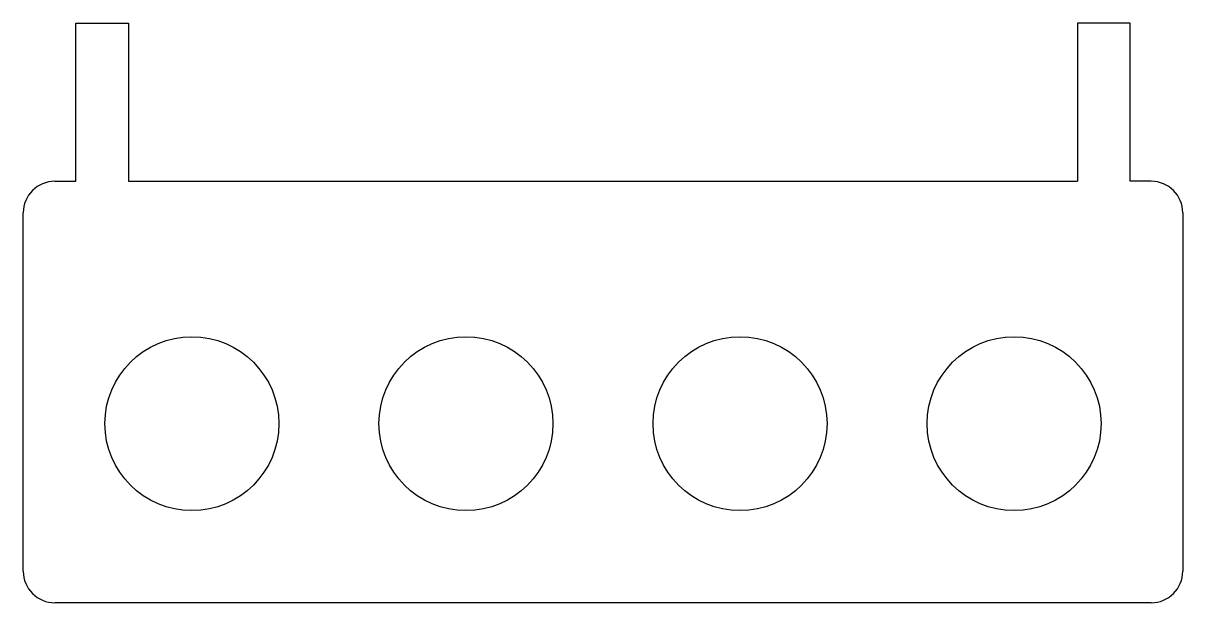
# Model space of a CAD drawing. Extents: x 52 to 162, y 136 to 190.
import ezdxf

# ---------------------------------------------------------------- set-up
doc = ezdxf.new("R2010")
doc.units = 0
doc.layers.add('OUTLINE', color=7, linetype='CONTINUOUS')

msp = doc.modelspace()

# ---------------------------------------------------------------- linework, layer by layer
at = {"layer": 'OUTLINE'}
for p, q in [((57.5, 175.5), (57.5, 190.5)), ((57.5, 190.5), (62.5, 190.5)), ((62.5, 190.5), (62.5, 175.5)), ((157.5, 190.5), (152.5, 190.5)), ((152.5, 190.5), (152.5, 175.5)), ((157.5, 175.5), (157.5, 190.5)), ((55.5, 175.5), (57.5, 175.5)), ((62.5, 175.5), (152.5, 175.5)), ((159.5, 175.5), (157.5, 175.5)), ((52.5, 138.5), (52.5, 172.5)), ((162.5, 172.5), (162.5, 138.5)), ((159.5, 135.5), (55.5, 135.5))]:
    msp.add_line(p, q, dxfattribs=at)
for centre in [(68.5, 152.5), (94.5, 152.5), (120.5, 152.5), (146.5, 152.5)]:
    msp.add_circle(centre, 8.25, dxfattribs=at)
for centre, start, end in [((55.5, 172.5), 90, 180), ((159.5, 172.5), 0, 90), ((55.5, 138.5), 180, 270), ((159.5, 138.5), 270, 360)]:
    msp.add_arc(centre, 3, start, end, dxfattribs=at)

doc.saveas('drawing.dxf')
